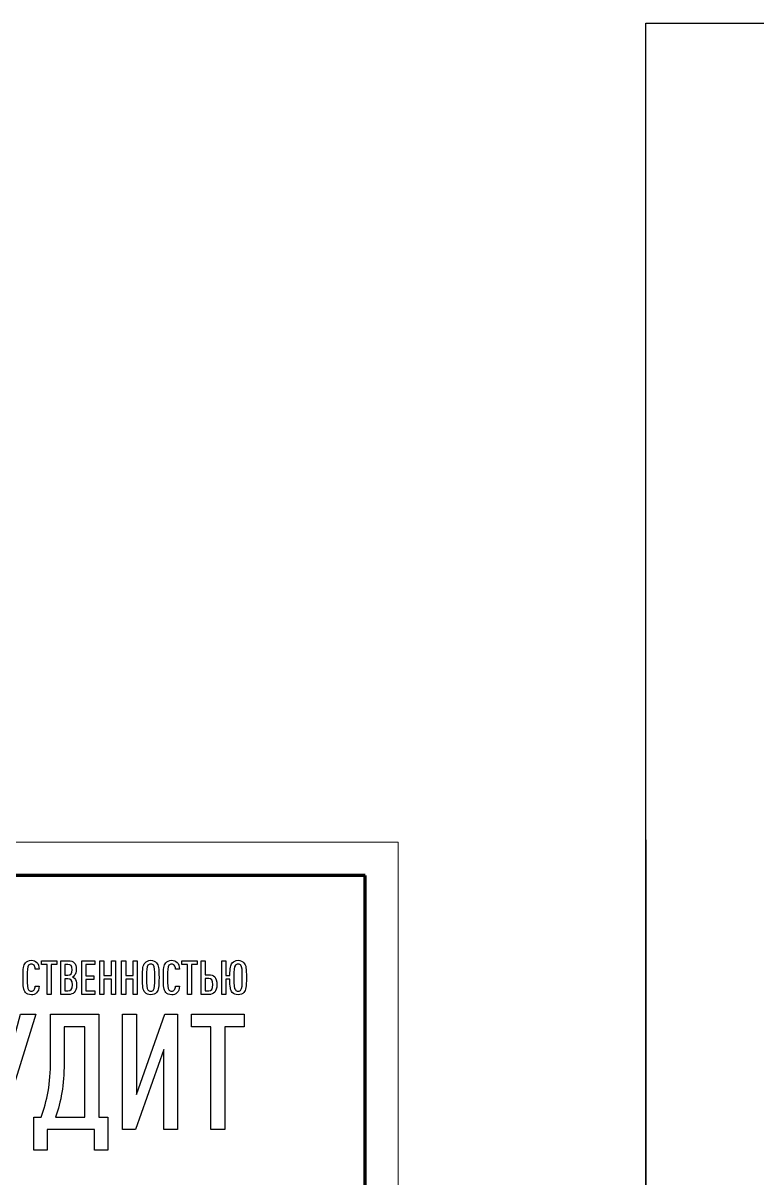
# Model space of a CAD drawing. Header units: millimetres. Extents: x 1642 to 8783, y 1095 to 5441.
# Drawn here: x 2143.9 to 2254.3, y 1425.5 to 1599.4 of the extents above; entities that cross this region are included whole.
import ezdxf
from ezdxf.enums import TextEntityAlignment as Align

# ---------------------------------------------------------------- set-up
doc = ezdxf.new("R2010")
doc.units = ezdxf.units.MM
doc.layers.add('layer 1', color=7, linetype='Continuous')
for name, color, linetype, lineweight in [('Основной', 1, 'Continuous', 60), ('Размер 3.5', 250, 'Continuous', 35), ('Размерный', 4, 'Continuous', 30), ('Размеры на чертеже', 250, 'Continuous', 25)]:
    doc.layers.add(name, color=color, linetype=linetype, lineweight=lineweight)
doc.styles.add('-ISOCPEUR-', font='isocpeur.ttf')
doc.styles.get("Standard").update_dxf_attribs({"font": 'arial.ttf'})

# ---------------------------------------------------------------- blocks, each defined once
blk = doc.blocks.new('Лого')
at = {"layer": 'layer 1', "color": 159}
for points, knots in [([(7.972, 2.029), (7.972, 2.029), (7.929, 2.029), (7.929, 2.029), (7.929, 2.029), (7.928, 2.014), (7.925, 1.998), (7.917, 1.988), (7.917, 1.988), (7.911, 1.981), (7.902, 1.975), (7.889, 1.975), (7.889, 1.975), (7.874, 1.975), (7.865, 1.981), (7.859, 1.989), (7.859, 1.989), (7.846, 2.006), (7.844, 2.035), (7.844, 2.121), (7.844, 2.121), (7.844, 2.207), (7.846, 2.235), (7.859, 2.253), (7.859, 2.253), (7.865, 2.261), (7.874, 2.266), (7.889, 2.266), (7.889, 2.266), (7.902, 2.266), (7.911, 2.261), (7.917, 2.254), (7.917, 2.254), (7.926, 2.243), (7.928, 2.228), (7.929, 2.213), (7.929, 2.213), (7.929, 2.213), (7.972, 2.213), (7.972, 2.213), (7.972, 2.213), (7.971, 2.242), (7.963, 2.268), (7.946, 2.284), (7.946, 2.284), (7.932, 2.298), (7.914, 2.306), (7.889, 2.306), (7.889, 2.306), (7.86, 2.306), (7.84, 2.295), (7.827, 2.279), (7.827, 2.279), (7.803, 2.252), (7.8, 2.221), (7.8, 2.121), (7.8, 2.121), (7.8, 2.021), (7.803, 1.99), (7.827, 1.962), (7.827, 1.962), (7.84, 1.946), (7.86, 1.936), (7.889, 1.936), (7.889, 1.936), (7.912, 1.936), (7.93, 1.943), (7.944, 1.956), (7.944, 1.956), (7.962, 1.972), (7.971, 1.999), (7.972, 2.029)], [0, 0, 0, 0, 0.052632, 0.052632, 0.052632, 0.052632, 0.105263, 0.105263, 0.105263, 0.105263, 0.157895, 0.157895, 0.157895, 0.157895, 0.210526, 0.210526, 0.210526, 0.210526, 0.263158, 0.263158, 0.263158, 0.263158, 0.315789, 0.315789, 0.315789, 0.315789, 0.368421, 0.368421, 0.368421, 0.368421, 0.421053, 0.421053, 0.421053, 0.421053, 0.473684, 0.473684, 0.473684, 0.473684, 0.526316, 0.526316, 0.526316, 0.526316, 0.578947, 0.578947, 0.578947, 0.578947, 0.631579, 0.631579, 0.631579, 0.631579, 0.684211, 0.684211, 0.684211, 0.684211, 0.736842, 0.736842, 0.736842, 0.736842, 0.789474, 0.789474, 0.789474, 0.789474, 0.842105, 0.842105, 0.842105, 0.842105, 0.894737, 0.894737, 0.894737, 0.894737, 1, 1, 1, 1]), ([(8.162, 2.262), (8.162, 2.262), (8.162, 2.302), (8.162, 2.302), (8.162, 2.302), (8.162, 2.302), (7.997, 2.302), (7.997, 2.302), (7.997, 2.302), (7.997, 2.302), (7.997, 2.262), (7.997, 2.262), (7.997, 2.262), (7.997, 2.262), (8.058, 2.262), (8.058, 2.262), (8.058, 2.262), (8.058, 2.262), (8.058, 1.94), (8.058, 1.94), (8.058, 1.94), (8.058, 1.94), (8.101, 1.94), (8.101, 1.94), (8.101, 1.94), (8.101, 1.94), (8.101, 2.262), (8.101, 2.262), (8.101, 2.262), (8.101, 2.262), (8.162, 2.262), (8.162, 2.262)], [0, 0, 0, 0, 0.111111, 0.111111, 0.111111, 0.111111, 0.222222, 0.222222, 0.222222, 0.222222, 0.333333, 0.333333, 0.333333, 0.333333, 0.444444, 0.444444, 0.444444, 0.444444, 0.555556, 0.555556, 0.555556, 0.555556, 0.666667, 0.666667, 0.666667, 0.666667, 0.777778, 0.777778, 0.777778, 0.777778, 1, 1, 1, 1]), ([(8.373, 2.041), (8.373, 2.072), (8.37, 2.097), (8.351, 2.115), (8.351, 2.115), (8.345, 2.121), (8.337, 2.126), (8.328, 2.128), (8.328, 2.128), (8.336, 2.131), (8.343, 2.136), (8.349, 2.142), (8.349, 2.142), (8.367, 2.159), (8.37, 2.181), (8.37, 2.207), (8.37, 2.207), (8.37, 2.246), (8.364, 2.263), (8.349, 2.28), (8.349, 2.28), (8.334, 2.295), (8.315, 2.302), (8.283, 2.302), (8.283, 2.302), (8.283, 2.302), (8.205, 2.302), (8.205, 2.302), (8.205, 2.302), (8.205, 2.302), (8.205, 1.94), (8.205, 1.94), (8.205, 1.94), (8.205, 1.94), (8.283, 1.94), (8.283, 1.94), (8.283, 1.94), (8.315, 1.94), (8.335, 1.946), (8.349, 1.962), (8.349, 1.962), (8.365, 1.978), (8.373, 1.998), (8.373, 2.041)], [0, 0, 0, 0, 0.083333, 0.083333, 0.083333, 0.083333, 0.166667, 0.166667, 0.166667, 0.166667, 0.25, 0.25, 0.25, 0.25, 0.333333, 0.333333, 0.333333, 0.333333, 0.416667, 0.416667, 0.416667, 0.416667, 0.5, 0.5, 0.5, 0.5, 0.583333, 0.583333, 0.583333, 0.583333, 0.666667, 0.666667, 0.666667, 0.666667, 0.75, 0.75, 0.75, 0.75, 0.833333, 0.833333, 0.833333, 0.833333, 1, 1, 1, 1]), ([(8.326, 2.205), (8.326, 2.163), (8.312, 2.147), (8.281, 2.147), (8.281, 2.147), (8.281, 2.147), (8.249, 2.147), (8.249, 2.147), (8.249, 2.147), (8.249, 2.147), (8.249, 2.262), (8.249, 2.262), (8.249, 2.262), (8.249, 2.262), (8.281, 2.262), (8.281, 2.262), (8.281, 2.262), (8.312, 2.262), (8.326, 2.248), (8.326, 2.205)], [0, 0, 0, 0, 0.166667, 0.166667, 0.166667, 0.166667, 0.333333, 0.333333, 0.333333, 0.333333, 0.5, 0.5, 0.5, 0.5, 0.666667, 0.666667, 0.666667, 0.666667, 1, 1, 1, 1]), ([(8.57, 1.94), (8.57, 1.94), (8.57, 1.979), (8.57, 1.979), (8.57, 1.979), (8.57, 1.979), (8.474, 1.979), (8.474, 1.979), (8.474, 1.979), (8.474, 1.979), (8.474, 2.102), (8.474, 2.102), (8.474, 2.102), (8.474, 2.102), (8.557, 2.102), (8.557, 2.102), (8.557, 2.102), (8.557, 2.102), (8.557, 2.141), (8.557, 2.141), (8.557, 2.141), (8.557, 2.141), (8.474, 2.141), (8.474, 2.141), (8.474, 2.141), (8.474, 2.141), (8.474, 2.262), (8.474, 2.262), (8.474, 2.262), (8.474, 2.262), (8.57, 2.262), (8.57, 2.262), (8.57, 2.262), (8.57, 2.262), (8.57, 2.302), (8.57, 2.302), (8.57, 2.302), (8.57, 2.302), (8.431, 2.302), (8.431, 2.302), (8.431, 2.302), (8.431, 2.302), (8.431, 1.94), (8.431, 1.94), (8.431, 1.94), (8.431, 1.94), (8.57, 1.94), (8.57, 1.94)], [0, 0, 0, 0, 0.076923, 0.076923, 0.076923, 0.076923, 0.153846, 0.153846, 0.153846, 0.153846, 0.230769, 0.230769, 0.230769, 0.230769, 0.307692, 0.307692, 0.307692, 0.307692, 0.384615, 0.384615, 0.384615, 0.384615, 0.461538, 0.461538, 0.461538, 0.461538, 0.538462, 0.538462, 0.538462, 0.538462, 0.615385, 0.615385, 0.615385, 0.615385, 0.692308, 0.692308, 0.692308, 0.692308, 0.769231, 0.769231, 0.769231, 0.769231, 0.846154, 0.846154, 0.846154, 0.846154, 1, 1, 1, 1]), ([(8.791, 1.94), (8.791, 1.94), (8.791, 2.302), (8.791, 2.302), (8.791, 2.302), (8.791, 2.302), (8.747, 2.302), (8.747, 2.302), (8.747, 2.302), (8.747, 2.302), (8.747, 2.144), (8.747, 2.144), (8.747, 2.144), (8.747, 2.144), (8.667, 2.144), (8.667, 2.144), (8.667, 2.144), (8.667, 2.144), (8.667, 2.302), (8.667, 2.302), (8.667, 2.302), (8.667, 2.302), (8.624, 2.302), (8.624, 2.302), (8.624, 2.302), (8.624, 2.302), (8.624, 1.94), (8.624, 1.94), (8.624, 1.94), (8.624, 1.94), (8.667, 1.94), (8.667, 1.94), (8.667, 1.94), (8.667, 1.94), (8.667, 2.104), (8.667, 2.104), (8.667, 2.104), (8.667, 2.104), (8.747, 2.104), (8.747, 2.104), (8.747, 2.104), (8.747, 2.104), (8.747, 1.94), (8.747, 1.94), (8.747, 1.94), (8.747, 1.94), (8.791, 1.94), (8.791, 1.94)], [0, 0, 0, 0, 0.076923, 0.076923, 0.076923, 0.076923, 0.153846, 0.153846, 0.153846, 0.153846, 0.230769, 0.230769, 0.230769, 0.230769, 0.307692, 0.307692, 0.307692, 0.307692, 0.384615, 0.384615, 0.384615, 0.384615, 0.461538, 0.461538, 0.461538, 0.461538, 0.538462, 0.538462, 0.538462, 0.538462, 0.615385, 0.615385, 0.615385, 0.615385, 0.692308, 0.692308, 0.692308, 0.692308, 0.769231, 0.769231, 0.769231, 0.769231, 0.846154, 0.846154, 0.846154, 0.846154, 1, 1, 1, 1]), ([(9.024, 1.94), (9.024, 1.94), (9.024, 2.302), (9.024, 2.302), (9.024, 2.302), (9.024, 2.302), (8.98, 2.302), (8.98, 2.302), (8.98, 2.302), (8.98, 2.302), (8.98, 2.144), (8.98, 2.144), (8.98, 2.144), (8.98, 2.144), (8.9, 2.144), (8.9, 2.144), (8.9, 2.144), (8.9, 2.144), (8.9, 2.302), (8.9, 2.302), (8.9, 2.302), (8.9, 2.302), (8.856, 2.302), (8.856, 2.302), (8.856, 2.302), (8.856, 2.302), (8.856, 1.94), (8.856, 1.94), (8.856, 1.94), (8.856, 1.94), (8.9, 1.94), (8.9, 1.94), (8.9, 1.94), (8.9, 1.94), (8.9, 2.104), (8.9, 2.104), (8.9, 2.104), (8.9, 2.104), (8.98, 2.104), (8.98, 2.104), (8.98, 2.104), (8.98, 2.104), (8.98, 1.94), (8.98, 1.94), (8.98, 1.94), (8.98, 1.94), (9.024, 1.94), (9.024, 1.94)], [0, 0, 0, 0, 0.076923, 0.076923, 0.076923, 0.076923, 0.153846, 0.153846, 0.153846, 0.153846, 0.230769, 0.230769, 0.230769, 0.230769, 0.307692, 0.307692, 0.307692, 0.307692, 0.384615, 0.384615, 0.384615, 0.384615, 0.461538, 0.461538, 0.461538, 0.461538, 0.538462, 0.538462, 0.538462, 0.538462, 0.615385, 0.615385, 0.615385, 0.615385, 0.692308, 0.692308, 0.692308, 0.692308, 0.769231, 0.769231, 0.769231, 0.769231, 0.846154, 0.846154, 0.846154, 0.846154, 1, 1, 1, 1]), ([(9.257, 2.121), (9.257, 2.221), (9.254, 2.253), (9.23, 2.279), (9.23, 2.279), (9.216, 2.295), (9.197, 2.306), (9.169, 2.306), (9.169, 2.306), (9.14, 2.306), (9.121, 2.295), (9.107, 2.279), (9.107, 2.279), (9.083, 2.253), (9.08, 2.221), (9.08, 2.121), (9.08, 2.121), (9.08, 2.021), (9.083, 1.988), (9.107, 1.962), (9.107, 1.962), (9.121, 1.946), (9.14, 1.936), (9.169, 1.936), (9.169, 1.936), (9.197, 1.936), (9.216, 1.946), (9.23, 1.962), (9.23, 1.962), (9.254, 1.988), (9.257, 2.021), (9.257, 2.121)], [0, 0, 0, 0, 0.111111, 0.111111, 0.111111, 0.111111, 0.222222, 0.222222, 0.222222, 0.222222, 0.333333, 0.333333, 0.333333, 0.333333, 0.444444, 0.444444, 0.444444, 0.444444, 0.555556, 0.555556, 0.555556, 0.555556, 0.666667, 0.666667, 0.666667, 0.666667, 0.777778, 0.777778, 0.777778, 0.777778, 1, 1, 1, 1]), ([(9.213, 2.121), (9.213, 2.035), (9.211, 2.006), (9.198, 1.989), (9.198, 1.989), (9.192, 1.981), (9.183, 1.975), (9.169, 1.975), (9.169, 1.975), (9.154, 1.975), (9.145, 1.981), (9.139, 1.989), (9.139, 1.989), (9.126, 2.006), (9.124, 2.035), (9.124, 2.121), (9.124, 2.121), (9.124, 2.207), (9.126, 2.235), (9.139, 2.253), (9.139, 2.253), (9.145, 2.261), (9.154, 2.266), (9.169, 2.266), (9.169, 2.266), (9.183, 2.266), (9.192, 2.261), (9.198, 2.253), (9.198, 2.253), (9.211, 2.235), (9.213, 2.207), (9.213, 2.121)], [0, 0, 0, 0, 0.111111, 0.111111, 0.111111, 0.111111, 0.222222, 0.222222, 0.222222, 0.222222, 0.333333, 0.333333, 0.333333, 0.333333, 0.444444, 0.444444, 0.444444, 0.444444, 0.555556, 0.555556, 0.555556, 0.555556, 0.666667, 0.666667, 0.666667, 0.666667, 0.777778, 0.777778, 0.777778, 0.777778, 1, 1, 1, 1]), ([(9.476, 2.029), (9.476, 2.029), (9.433, 2.029), (9.433, 2.029), (9.433, 2.029), (9.433, 2.014), (9.43, 1.998), (9.421, 1.988), (9.421, 1.988), (9.416, 1.981), (9.407, 1.975), (9.393, 1.975), (9.393, 1.975), (9.379, 1.975), (9.369, 1.981), (9.363, 1.989), (9.363, 1.989), (9.35, 2.006), (9.348, 2.035), (9.348, 2.121), (9.348, 2.121), (9.348, 2.207), (9.35, 2.235), (9.363, 2.253), (9.363, 2.253), (9.369, 2.261), (9.379, 2.266), (9.393, 2.266), (9.393, 2.266), (9.407, 2.266), (9.416, 2.261), (9.421, 2.254), (9.421, 2.254), (9.43, 2.243), (9.433, 2.228), (9.433, 2.213), (9.433, 2.213), (9.433, 2.213), (9.476, 2.213), (9.476, 2.213), (9.476, 2.213), (9.476, 2.242), (9.467, 2.268), (9.45, 2.284), (9.45, 2.284), (9.436, 2.298), (9.418, 2.306), (9.393, 2.306), (9.393, 2.306), (9.365, 2.306), (9.345, 2.295), (9.331, 2.279), (9.331, 2.279), (9.307, 2.252), (9.305, 2.221), (9.305, 2.121), (9.305, 2.121), (9.305, 2.021), (9.307, 1.99), (9.331, 1.962), (9.331, 1.962), (9.345, 1.946), (9.365, 1.936), (9.393, 1.936), (9.393, 1.936), (9.417, 1.936), (9.435, 1.943), (9.449, 1.956), (9.449, 1.956), (9.467, 1.972), (9.476, 1.999), (9.476, 2.029)], [0, 0, 0, 0, 0.052632, 0.052632, 0.052632, 0.052632, 0.105263, 0.105263, 0.105263, 0.105263, 0.157895, 0.157895, 0.157895, 0.157895, 0.210526, 0.210526, 0.210526, 0.210526, 0.263158, 0.263158, 0.263158, 0.263158, 0.315789, 0.315789, 0.315789, 0.315789, 0.368421, 0.368421, 0.368421, 0.368421, 0.421053, 0.421053, 0.421053, 0.421053, 0.473684, 0.473684, 0.473684, 0.473684, 0.526316, 0.526316, 0.526316, 0.526316, 0.578947, 0.578947, 0.578947, 0.578947, 0.631579, 0.631579, 0.631579, 0.631579, 0.684211, 0.684211, 0.684211, 0.684211, 0.736842, 0.736842, 0.736842, 0.736842, 0.789474, 0.789474, 0.789474, 0.789474, 0.842105, 0.842105, 0.842105, 0.842105, 0.894737, 0.894737, 0.894737, 0.894737, 1, 1, 1, 1]), ([(9.666, 2.262), (9.666, 2.262), (9.666, 2.302), (9.666, 2.302), (9.666, 2.302), (9.666, 2.302), (9.501, 2.302), (9.501, 2.302), (9.501, 2.302), (9.501, 2.302), (9.501, 2.262), (9.501, 2.262), (9.501, 2.262), (9.501, 2.262), (9.562, 2.262), (9.562, 2.262), (9.562, 2.262), (9.562, 2.262), (9.562, 1.94), (9.562, 1.94), (9.562, 1.94), (9.562, 1.94), (9.606, 1.94), (9.606, 1.94), (9.606, 1.94), (9.606, 1.94), (9.606, 2.262), (9.606, 2.262), (9.606, 2.262), (9.606, 2.262), (9.666, 2.262), (9.666, 2.262)], [0, 0, 0, 0, 0.111111, 0.111111, 0.111111, 0.111111, 0.222222, 0.222222, 0.222222, 0.222222, 0.333333, 0.333333, 0.333333, 0.333333, 0.444444, 0.444444, 0.444444, 0.444444, 0.555556, 0.555556, 0.555556, 0.555556, 0.666667, 0.666667, 0.666667, 0.666667, 0.777778, 0.777778, 0.777778, 0.777778, 1, 1, 1, 1]), ([(9.877, 2.046), (9.877, 2.125), (9.846, 2.151), (9.791, 2.151), (9.791, 2.151), (9.791, 2.151), (9.753, 2.151), (9.753, 2.151), (9.753, 2.151), (9.753, 2.151), (9.753, 2.302), (9.753, 2.302), (9.753, 2.302), (9.753, 2.302), (9.709, 2.302), (9.709, 2.302), (9.709, 2.302), (9.709, 2.302), (9.709, 1.94), (9.709, 1.94), (9.709, 1.94), (9.709, 1.94), (9.791, 1.94), (9.791, 1.94), (9.791, 1.94), (9.845, 1.94), (9.877, 1.966), (9.877, 2.046)], [0, 0, 0, 0, 0.125, 0.125, 0.125, 0.125, 0.25, 0.25, 0.25, 0.25, 0.375, 0.375, 0.375, 0.375, 0.5, 0.5, 0.5, 0.5, 0.625, 0.625, 0.625, 0.625, 0.75, 0.75, 0.75, 0.75, 1, 1, 1, 1]), ([(9.974, 1.94), (9.974, 1.94), (9.974, 2.104), (9.974, 2.104), (9.974, 2.104), (9.974, 2.104), (10.017, 2.104), (10.017, 2.104), (10.017, 2.104), (10.017, 2.017), (10.021, 1.988), (10.043, 1.962), (10.043, 1.962), (10.057, 1.946), (10.077, 1.936), (10.105, 1.936), (10.105, 1.936), (10.134, 1.936), (10.153, 1.946), (10.167, 1.962), (10.167, 1.962), (10.19, 1.989), (10.194, 2.021), (10.194, 2.121), (10.194, 2.121), (10.194, 2.221), (10.191, 2.251), (10.167, 2.279), (10.167, 2.279), (10.153, 2.295), (10.134, 2.306), (10.105, 2.306), (10.105, 2.306), (10.077, 2.306), (10.057, 2.295), (10.043, 2.279), (10.043, 2.279), (10.022, 2.254), (10.017, 2.225), (10.017, 2.144), (10.017, 2.144), (10.017, 2.144), (9.974, 2.144), (9.974, 2.144), (9.974, 2.144), (9.974, 2.144), (9.974, 2.302), (9.974, 2.302), (9.974, 2.302), (9.974, 2.302), (9.93, 2.302), (9.93, 2.302), (9.93, 2.302), (9.93, 2.302), (9.93, 1.94), (9.93, 1.94), (9.93, 1.94), (9.93, 1.94), (9.974, 1.94), (9.974, 1.94)], [0, 0, 0, 0, 0.0625, 0.0625, 0.0625, 0.0625, 0.125, 0.125, 0.125, 0.125, 0.1875, 0.1875, 0.1875, 0.1875, 0.25, 0.25, 0.25, 0.25, 0.3125, 0.3125, 0.3125, 0.3125, 0.375, 0.375, 0.375, 0.375, 0.4375, 0.4375, 0.4375, 0.4375, 0.5, 0.5, 0.5, 0.5, 0.5625, 0.5625, 0.5625, 0.5625, 0.625, 0.625, 0.625, 0.625, 0.6875, 0.6875, 0.6875, 0.6875, 0.75, 0.75, 0.75, 0.75, 0.8125, 0.8125, 0.8125, 0.8125, 0.875, 0.875, 0.875, 0.875, 1, 1, 1, 1]), ([(10.15, 2.121), (10.15, 2.035), (10.148, 2.006), (10.135, 1.989), (10.135, 1.989), (10.128, 1.981), (10.119, 1.975), (10.105, 1.975), (10.105, 1.975), (10.091, 1.975), (10.082, 1.981), (10.076, 1.989), (10.076, 1.989), (10.062, 2.006), (10.06, 2.035), (10.06, 2.121), (10.06, 2.121), (10.06, 2.207), (10.062, 2.235), (10.076, 2.253), (10.076, 2.253), (10.082, 2.261), (10.091, 2.266), (10.105, 2.266), (10.105, 2.266), (10.119, 2.266), (10.128, 2.261), (10.135, 2.253), (10.135, 2.253), (10.148, 2.235), (10.15, 2.207), (10.15, 2.121)], [0, 0, 0, 0, 0.111111, 0.111111, 0.111111, 0.111111, 0.222222, 0.222222, 0.222222, 0.222222, 0.333333, 0.333333, 0.333333, 0.333333, 0.444444, 0.444444, 0.444444, 0.444444, 0.555556, 0.555556, 0.555556, 0.555556, 0.666667, 0.666667, 0.666667, 0.666667, 0.777778, 0.777778, 0.777778, 0.777778, 1, 1, 1, 1]), ([(8.329, 2.044), (8.329, 1.994), (8.313, 1.979), (8.28, 1.979), (8.28, 1.979), (8.28, 1.979), (8.249, 1.979), (8.249, 1.979), (8.249, 1.979), (8.249, 1.979), (8.249, 2.109), (8.249, 2.109), (8.249, 2.109), (8.249, 2.109), (8.28, 2.109), (8.28, 2.109), (8.28, 2.109), (8.313, 2.109), (8.329, 2.091), (8.329, 2.044)], [0, 0, 0, 0, 0.166667, 0.166667, 0.166667, 0.166667, 0.333333, 0.333333, 0.333333, 0.333333, 0.5, 0.5, 0.5, 0.5, 0.666667, 0.666667, 0.666667, 0.666667, 1, 1, 1, 1]), ([(9.833, 2.046), (9.833, 1.997), (9.819, 1.979), (9.79, 1.979), (9.79, 1.979), (9.79, 1.979), (9.753, 1.979), (9.753, 1.979), (9.753, 1.979), (9.753, 1.979), (9.753, 2.112), (9.753, 2.112), (9.753, 2.112), (9.753, 2.112), (9.79, 2.112), (9.79, 2.112), (9.79, 2.112), (9.819, 2.112), (9.833, 2.094), (9.833, 2.046)], [0, 0, 0, 0, 0.166667, 0.166667, 0.166667, 0.166667, 0.333333, 0.333333, 0.333333, 0.333333, 0.5, 0.5, 0.5, 0.5, 0.666667, 0.666667, 0.666667, 0.666667, 1, 1, 1, 1]), ([(7.937, 1.727), (7.937, 1.727), (7.774, 1.727), (7.774, 1.727), (7.774, 1.727), (7.774, 1.727), (7.605, 1.097), (7.605, 1.097), (7.605, 1.097), (7.605, 1.097), (7.434, 1.727), (7.434, 1.727), (7.434, 1.727), (7.434, 1.727), (7.271, 1.727), (7.271, 1.727), (7.271, 1.727), (7.271, 1.727), (7.534, 0.891), (7.534, 0.891), (7.534, 0.891), (7.534, 0.891), (7.494, 0.754), (7.494, 0.754), (7.494, 0.754), (7.465, 0.651), (7.427, 0.625), (7.326, 0.625), (7.326, 0.625), (7.326, 0.625), (7.326, 0.491), (7.326, 0.491), (7.326, 0.491), (7.496, 0.491), (7.566, 0.524), (7.616, 0.688), (7.616, 0.688), (7.616, 0.688), (7.937, 1.727), (7.937, 1.727)], [0, 0, 0, 0, 0.090909, 0.090909, 0.090909, 0.090909, 0.181818, 0.181818, 0.181818, 0.181818, 0.272727, 0.272727, 0.272727, 0.272727, 0.363636, 0.363636, 0.363636, 0.363636, 0.454545, 0.454545, 0.454545, 0.454545, 0.545455, 0.545455, 0.545455, 0.545455, 0.636364, 0.636364, 0.636364, 0.636364, 0.727273, 0.727273, 0.727273, 0.727273, 0.818182, 0.818182, 0.818182, 0.818182, 1, 1, 1, 1]), ([(8.709, 0.271), (8.709, 0.271), (8.709, 0.625), (8.709, 0.625), (8.709, 0.625), (8.709, 0.625), (8.612, 0.625), (8.612, 0.625), (8.612, 0.625), (8.612, 0.625), (8.612, 1.727), (8.612, 1.727), (8.612, 1.727), (8.612, 1.727), (8.095, 1.727), (8.095, 1.727), (8.095, 1.727), (8.095, 1.727), (8.095, 1.231), (8.095, 1.231), (8.095, 1.231), (8.095, 0.988), (8.057, 0.792), (7.994, 0.625), (7.994, 0.625), (7.994, 0.625), (7.916, 0.625), (7.916, 0.625), (7.916, 0.625), (7.916, 0.625), (7.916, 0.271), (7.916, 0.271), (7.916, 0.271), (7.916, 0.271), (8.058, 0.271), (8.058, 0.271), (8.058, 0.271), (8.058, 0.271), (8.058, 0.491), (8.058, 0.491), (8.058, 0.491), (8.058, 0.491), (8.567, 0.491), (8.567, 0.491), (8.567, 0.491), (8.567, 0.491), (8.567, 0.271), (8.567, 0.271), (8.567, 0.271), (8.567, 0.271), (8.709, 0.271), (8.709, 0.271)], [0, 0, 0, 0, 0.071429, 0.071429, 0.071429, 0.071429, 0.142857, 0.142857, 0.142857, 0.142857, 0.214286, 0.214286, 0.214286, 0.214286, 0.285714, 0.285714, 0.285714, 0.285714, 0.357143, 0.357143, 0.357143, 0.357143, 0.428571, 0.428571, 0.428571, 0.428571, 0.5, 0.5, 0.5, 0.5, 0.571429, 0.571429, 0.571429, 0.571429, 0.642857, 0.642857, 0.642857, 0.642857, 0.714286, 0.714286, 0.714286, 0.714286, 0.785714, 0.785714, 0.785714, 0.785714, 0.857143, 0.857143, 0.857143, 0.857143, 1, 1, 1, 1]), ([(9.457, 0.491), (9.457, 0.491), (9.457, 1.727), (9.457, 1.727), (9.457, 1.727), (9.457, 1.727), (9.32, 1.727), (9.32, 1.727), (9.32, 1.727), (9.32, 1.727), (9.017, 0.868), (9.017, 0.868), (9.017, 0.868), (9.017, 0.868), (9.017, 1.727), (9.017, 1.727), (9.017, 1.727), (9.017, 1.727), (8.867, 1.727), (8.867, 1.727), (8.867, 1.727), (8.867, 1.727), (8.867, 0.491), (8.867, 0.491), (8.867, 0.491), (8.867, 0.491), (9.006, 0.491), (9.006, 0.491), (9.006, 0.491), (9.006, 0.491), (9.308, 1.349), (9.308, 1.349), (9.308, 1.349), (9.308, 1.349), (9.308, 0.491), (9.308, 0.491), (9.308, 0.491), (9.308, 0.491), (9.457, 0.491), (9.457, 0.491)], [0, 0, 0, 0, 0.090909, 0.090909, 0.090909, 0.090909, 0.181818, 0.181818, 0.181818, 0.181818, 0.272727, 0.272727, 0.272727, 0.272727, 0.363636, 0.363636, 0.363636, 0.363636, 0.454545, 0.454545, 0.454545, 0.454545, 0.545455, 0.545455, 0.545455, 0.545455, 0.636364, 0.636364, 0.636364, 0.636364, 0.727273, 0.727273, 0.727273, 0.727273, 0.818182, 0.818182, 0.818182, 0.818182, 1, 1, 1, 1]), ([(10.169, 1.594), (10.169, 1.594), (10.169, 1.727), (10.169, 1.727), (10.169, 1.727), (10.169, 1.727), (9.605, 1.727), (9.605, 1.727), (9.605, 1.727), (9.605, 1.727), (9.605, 1.594), (9.605, 1.594), (9.605, 1.594), (9.605, 1.594), (9.813, 1.594), (9.813, 1.594), (9.813, 1.594), (9.813, 1.594), (9.813, 0.491), (9.813, 0.491), (9.813, 0.491), (9.813, 0.491), (9.962, 0.491), (9.962, 0.491), (9.962, 0.491), (9.962, 0.491), (9.962, 1.594), (9.962, 1.594), (9.962, 1.594), (9.962, 1.594), (10.169, 1.594), (10.169, 1.594)], [0, 0, 0, 0, 0.111111, 0.111111, 0.111111, 0.111111, 0.222222, 0.222222, 0.222222, 0.222222, 0.333333, 0.333333, 0.333333, 0.333333, 0.444444, 0.444444, 0.444444, 0.444444, 0.555556, 0.555556, 0.555556, 0.555556, 0.666667, 0.666667, 0.666667, 0.666667, 0.777778, 0.777778, 0.777778, 0.777778, 1, 1, 1, 1]), ([(8.463, 0.625), (8.463, 0.625), (8.147, 0.625), (8.147, 0.625), (8.147, 0.625), (8.208, 0.788), (8.239, 0.974), (8.239, 1.198), (8.239, 1.198), (8.239, 1.198), (8.239, 1.594), (8.239, 1.594), (8.239, 1.594), (8.239, 1.594), (8.463, 1.594), (8.463, 1.594), (8.463, 1.594), (8.463, 1.594), (8.463, 0.625), (8.463, 0.625)], [0, 0, 0, 0, 0.166667, 0.166667, 0.166667, 0.166667, 0.333333, 0.333333, 0.333333, 0.333333, 0.5, 0.5, 0.5, 0.5, 0.666667, 0.666667, 0.666667, 0.666667, 1, 1, 1, 1])]:
    blk.add_open_spline(points, degree=3, knots=knots, dxfattribs=at)
blk = doc.blocks.new('*U306')
blk.add_lwpolyline([(0, 123), (594, 123), (594, -297), (0, -297)], close=True)
blk.add_attdef('РАЗРАБОТАЛ', text='', height=2.5).set_placement((424.5, -264.22), align=Align.MIDDLE_LEFT)
at = {"flags": 8}
for tag, height, p in [('ДАТА', 2.5, (464.07, -264.4)), ('ЛИСТ', 3, (560.39, -271.92)), ('ЛИСТОВ', 3, (577.89, -271.92))]:
    blk.add_attdef(tag, text='', height=height, dxfattribs=at).set_placement(p, align=Align.MIDDLE_CENTER)
blk.add_attdef('ПРОВЕРИЛ', (424.75, -270.73), '', height=2.5)
at = {"lineweight": 30, "flags": 104}
for tag, p in [('ТЕПЛОВЫЕ_СЕТИ', (504, -269.5)), ('ИМЯ_ЧЕРТЕЖА', (504, -284.5))]:
    blk.add_attdef(tag, text='', height=3, dxfattribs=at).set_placement(p, align=Align.MIDDLE_CENTER)
at = {"style": '-ISOCPEUR-', "flags": 8}
blk.add_attdef('ФОРМАТ', text='', height=3, dxfattribs=at).set_placement((554.97, -294.75), align=Align.MIDDLE_CENTER)

msp = doc.modelspace()

# ---------------------------------------------------------------- linework, layer by layer
at = {"layer": 'Основной', "color": 7, "lineweight": 70}
for p, q in [((2195.37, 1471.031), (2010.37, 1471.031)), ((2195.37, 1184.031), (2195.37, 1471.031))]:
    msp.add_line(p, q, dxfattribs=at)
at = {"layer": 'Размер 3.5', "lineweight": 25}
msp.add_line((2237.597, 1476.353), (2237.597, 1179.353), dxfattribs=at)
at = {"layer": 'Размерный', "color": 7, "lineweight": 20}
for q in [(1990.37, 1476.031), (2200.37, 1179.031)]:
    msp.add_line((2200.37, 1476.031), q, dxfattribs=at)

# ---------------------------------------------------------------- block references
at = {"xscale": 14.03940509185902, "yscale": 14.03940509185902, "zscale": 14.03940509185902}
msp.add_blockref('Лого', (2034.389, 1425.858), dxfattribs=at)
at = {"layer": 'Размеры на чертеже', "lineweight": 90}
msp.add_blockref('*U306', (2237.597, 1476.353), dxfattribs=at)

doc.saveas('drawing.dxf')
